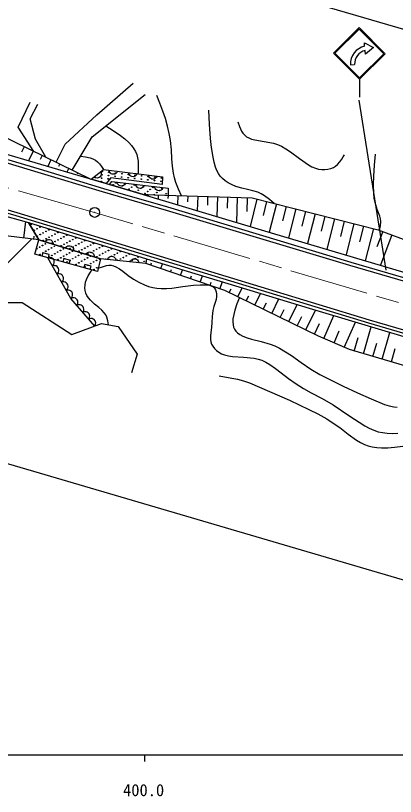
# Model space of a CAD drawing. Units: millimetres, scale not verified. Extents: x 40000 to 680000, y 20000 to 380000.
# Drawn here: x 448442 to 506001, y 198715 to 316884 of the extents above; entities that cross this region are included whole.
import ezdxf
from ezdxf.enums import TextEntityAlignment as Align

# ---------------------------------------------------------------- set-up
doc = ezdxf.new("R2010")
doc.units = ezdxf.units.MM
doc.header["$LTSCALE"] = 1000
doc.linetypes.add('CHAIN', pattern=[18.5, 12, -1.5, 3.5, -1.5])
for name, color, linetype, lineweight in [('M-BGD', 7, 'Continuous', 25), ('M-BMK', 2, 'CHAIN', 13), ('M-TTL-BAND', 7, 'Continuous', 25)]:
    doc.layers.add(name, color=color, linetype=linetype, lineweight=lineweight)
doc.styles.add('ＭＳ ゴシック', font='')
doc.styles.get('ＭＳ ゴシック').set_extended_font_data('MS Gothic')

# ---------------------------------------------------------------- blocks, each defined once
blk = doc.blocks.new('BUHIN46')
at = {"color": 7, "linetype": 'Continuous', "lineweight": 25}
blk.add_lwpolyline([(547, 420), (410, 514), (262, 571), (63, 609), (-108, 582), (-268, 525), (-437, 395), (-535, 255), (-605, 97), (-619, -105), (-600, -260), (-547, -420)], dxfattribs=at)
blk = doc.blocks.new('BUHIN47')
at = {"color": 7, "linetype": 'Continuous', "lineweight": 25}
blk.add_lwpolyline([(636, 312), (517, 435), (380, 521), (187, 601), (9, 608), (-163, 583), (-361, 486), (-487, 365), (-589, 220), (-645, 19), (-657, -141), (-636, -312)], dxfattribs=at)
blk = doc.blocks.new('BUHIN54')
at = {"color": 7, "linetype": 'Continuous', "lineweight": 25}
blk.add_lwpolyline([(117, 639), (254, 561), (365, 462), (484, 315), (535, 160), (552, 2), (516, -196), (444, -339), (341, -465), (178, -564), (39, -618), (-117, -639)], dxfattribs=at)
blk = doc.blocks.new('BUHIN55')
at = {"color": 7, "linetype": 'Continuous', "lineweight": 25}
blk.add_lwpolyline([(117, 639), (254, 561), (365, 462), (484, 315), (535, 160), (552, 2), (516, -197), (444, -339), (341, -465), (178, -564), (39, -618), (-117, -639)], dxfattribs=at)
blk = doc.blocks.new('BUHIN60')
at = {"color": 7, "linetype": 'Continuous', "lineweight": 25}
blk.add_lwpolyline([(-105, -641), (-244, -566), (-357, -468), (-478, -323), (-532, -170), (-552, -12), (-519, 187), (-450, 331), (-350, 459), (-188, 561), (-50, 618), (105, 641)], dxfattribs=at)
blk = doc.blocks.new('BUHIN61')
at = {"color": 7, "linetype": 'Continuous', "lineweight": 25}
blk.add_lwpolyline([(-224, -610), (-347, -510), (-439, -393), (-530, -227), (-554, -66), (-544, 93), (-475, 282), (-379, 410), (-257, 517), (-79, 586), (67, 616), (224, 610)], dxfattribs=at)
blk = doc.blocks.new('BUHIN93')
at = {"color": 7, "linetype": 'Continuous', "lineweight": 25}
blk.add_lwpolyline([(160, 474), (-314, 634), (-634, -314), (-160, -474)], dxfattribs=at)
blk = doc.blocks.new('BUHIN144')
at = {"color": 7, "linetype": 'Continuous', "lineweight": 25}
for radius in [746, 22.5]:
    blk.add_circle((0, 0), radius, dxfattribs=at)

msp = doc.modelspace()

# ---------------------------------------------------------------- linework, layer by layer
at = {"layer": 'M-BGD'}
for p, q in [((422693, 339636), (565699, 297641)), ((496623, 311198), (500493, 315068)), ((500493, 314856), (496835, 311198)), ((500493, 315068), (504445, 311115)), ((504233, 311115), (500493, 314856)), ((501340, 312261), (501306, 312759)), ((501306, 312759), (502671, 312059)), ((502671, 312059), (501472, 311032)), ((500576, 307246), (496623, 311198)), ((496835, 311198), (500576, 307458)), ((504445, 311115), (500576, 307246)), ((500576, 307458), (504233, 311115)), ((501472, 311032), (501439, 311597)), ((499181, 309438), (499812, 309471)), ((500576, 307246), (500576, 304518)), ((460739, 301854), (466279, 306645)), ((460066, 298561), (468076, 304924)), ((448837, 299983), (450634, 303801)), ((504602, 278334), (500513, 304101)), ((438331, 302577), (459855, 292145)), ((450634, 301256), (451831, 303501)), ((455949, 297438), (460739, 301854)), ((451457, 298186), (450634, 301256)), ((436033, 299156), (465266, 290552)), ((451206, 296336), (448837, 299983)), ((453014, 295460), (451457, 298186)), ((457022, 293518), (460066, 298561)), ((441432, 296847), (452036, 293678)), ((449765, 297035), (449358, 296194)), ((454614, 294685), (455949, 297438)), ((417944, 295750), (448606, 287109)), ((451877, 293151), (441281, 296318)), ((451111, 296383), (450405, 294926)), ((452456, 295731), (452157, 295114)), ((417821, 295265), (448465, 286629)), ((453801, 295079), (453312, 294070)), ((455146, 294427), (454956, 294034)), ((420755, 293793), (450397, 285588)), ((461611, 290201), (451877, 293151)), ((452036, 293678), (461767, 290729)), ((456492, 293775), (456220, 293214)), ((457837, 293123), (457755, 292954)), ((459919, 292126), (461760, 293606)), ((461760, 293606), (470726, 292495)), ((459182, 292471), (459128, 292358)), ((462159, 291466), (459919, 292126)), ((462872, 292310), (462159, 291466)), ((470652, 291346), (462872, 292310)), ((470726, 292495), (470652, 291346)), ((461767, 290729), (471461, 287936)), ((462685, 291312), (463039, 291803)), ((467800, 289796), (462685, 291312)), ((463039, 291803), (471569, 290744)), ((471569, 290744), (471545, 289657)), ((471306, 287409), (461611, 290201)), ((465266, 290552), (487194, 284015)), ((468549, 289774), (467800, 289796)), ((467800, 289796), (484281, 289300)), ((468549, 289774), (468546, 289674)), ((470048, 289729), (470030, 289132)), ((471546, 289684), (471531, 289186)), ((473044, 289639), (473002, 288246)), ((474542, 289593), (474515, 288698)), ((476041, 289548), (475975, 287359)), ((477539, 289503), (477500, 288210)), ((479037, 289458), (478947, 286473)), ((480535, 289413), (480485, 287722)), ((482034, 289368), (481920, 285587)), ((483532, 289323), (483469, 287233)), ((485016, 289115), (483973, 284975)), ((484281, 289300), (503394, 284484)), ((486486, 288745), (485957, 286643)), ((487957, 288374), (486882, 284108)), ((499102, 279064), (471306, 287409)), ((471461, 287936), (499259, 279592)), ((489427, 288004), (488882, 285840)), ((490897, 287633), (489791, 283245)), ((492367, 287263), (491807, 285038)), ((448465, 286629), (501899, 270383)), ((448606, 287109), (502043, 270862)), ((493838, 286892), (492701, 282382)), ((495308, 286522), (494732, 284236)), ((496778, 286151), (495611, 281519)), ((449684, 283212), (449997, 285699)), ((451949, 282927), (450397, 285588)), ((450397, 285588), (468305, 280056)), ((450397, 285588), (451949, 282927)), ((498248, 285781), (497657, 283434)), ((499719, 285410), (498521, 280656)), ((501189, 285040), (500582, 282632)), ((451949, 282927), (441379, 284258)), ((487194, 284015), (547991, 265988)), ((502659, 284670), (501431, 279794)), ((504089, 284219), (503194, 281877)), ((503394, 284484), (527023, 275454)), ((505479, 283688), (503730, 279112)), ((445375, 277625), (450839, 283067)), ((451194, 283022), (451256, 283515)), ((451337, 280800), (451949, 282927)), ((461288, 280085), (451949, 282927)), ((451949, 282927), (461288, 280085)), ((460870, 278178), (451337, 280800)), ((456826, 274073), (453349, 280246)), ((461288, 280085), (460870, 278178)), ((468194, 279353), (461288, 280085)), ((468305, 280056), (468194, 279353)), ((480165, 275277), (468194, 279353)), ((468305, 280056), (492956, 272594)), ((468942, 279098), (469060, 279445)), ((470439, 278588), (470692, 279333)), ((535445, 268425), (499102, 279064)), ((499259, 279592), (535600, 268952)), ((471935, 278079), (472070, 278477)), ((473431, 277569), (473720, 278417)), ((474928, 277060), (475081, 277509)), ((476424, 276550), (476748, 277500)), ((477921, 276041), (478091, 276541)), ((479417, 275531), (479775, 276584)), ((480811, 274963), (481088, 275533)), ((482101, 274335), (482756, 275681)), ((494365, 268371), (480165, 275277)), ((483392, 273707), (483770, 274484)), ((484683, 273079), (485539, 274839)), ((443599, 273461), (449416, 273461)), ((449416, 273461), (456948, 268623)), ((460428, 269893), (456826, 274073)), ((485974, 272452), (486452, 273435)), ((487265, 271824), (488322, 273997)), ((489847, 270568), (491104, 273154)), ((488556, 271196), (489134, 272386)), ((492428, 269313), (493888, 272314)), ((492956, 272594), (512439, 266753)), ((491137, 269941), (491816, 271337)), ((495143, 268031), (496654, 271485)), ((502043, 270862), (553856, 255605)), ((456948, 268623), (461480, 270276)), ((461480, 270276), (463991, 269848)), ((463991, 269848), (466869, 265622)), ((493719, 268685), (494500, 270291)), ((498255, 266669), (499932, 270502)), ((501153, 265707), (502348, 269778)), ((501899, 270383), (553713, 255126)), ((499033, 266329), (494365, 268371)), ((496699, 267350), (497496, 269172)), ((503980, 264877), (505170, 268932)), ((499740, 266121), (500338, 268161)), ((502567, 265292), (503163, 267323)), ((520235, 260105), (499033, 266329)), ((505393, 264462), (505987, 266485)), ((466869, 265622), (466012, 262805)), ((543487, 220785), (401091, 262602))]:
    msp.add_line(p, q, dxfattribs=at)
for points in [[(473581, 289622), (473120, 290615), (472713, 291633), (472506, 292324), (472356, 293030), (472216, 294106), (472135, 295209), (472045, 296587), (471895, 297965), (471714, 299060), (471474, 300141), (471146, 301291), (470761, 302424), (470306, 303622), (469829, 304813)], [(487642, 288453), (486908, 289068), (486151, 289623), (485669, 289907), (485156, 290139), (484402, 290379), (483607, 290567), (482728, 290769), (481839, 291036), (481243, 291280), (480667, 291582), (480208, 291885), (479785, 292238), (479461, 292582), (479179, 292970), (478933, 293427), (478735, 293926), (478520, 294687), (478359, 295481), (478139, 296901), (477981, 298310), (477825, 300445), (477724, 302570)], [(462138, 300207), (463252, 299504), (464333, 298750), (464973, 298234), (465580, 297668), (465998, 297210), (466372, 296711), (466612, 296301), (466799, 295861), (466931, 295371), (467005, 294863), (467035, 294066), (467005, 293239), (466997, 293104), (466989, 292958)], [(482120, 300816), (482382, 300091), (482687, 299420), (482902, 299075), (483161, 298772), (483444, 298544), (483764, 298363), (484218, 298190), (484722, 298064), (486136, 297857), (487530, 297592), (488137, 297383), (488723, 297119), (489412, 296730), (490086, 296280), (491445, 295265), (492838, 294301), (493356, 294018), (493894, 293793), (494352, 293663), (494839, 293589), (495312, 293580), (495783, 293631), (496199, 293732), (496598, 293893), (496933, 294095), (497231, 294346), (497579, 294739), (497889, 295180), (498080, 295487), (498272, 295810)], [(458289, 295618), (459041, 295514), (459767, 295352), (460164, 295208), (460535, 295008), (460860, 294752), (461151, 294445), (461461, 294042), (461760, 293606)], [(503614, 284400), (503728, 285078), (503779, 285746), (503753, 286145), (503666, 286544), (503261, 287554), (502912, 288591), (502789, 289280), (502724, 289981), (502699, 291281), (502735, 292575), (502838, 294250), (502975, 295930)], [(461346, 293273), (461399, 293124), (461418, 292977), (461411, 292788), (461349, 292637), (461258, 292506), (461101, 292380), (460954, 292320), (460793, 292291), (460605, 292323), (460465, 292373), (460333, 292459)], [(460971, 278638), (461604, 278887), (462228, 279067), (462591, 279115), (462946, 279102), (463301, 279018), (463648, 278873), (464169, 278562), (464685, 278182), (465491, 277567), (466306, 277019), (467121, 276554), (467986, 276131), (468597, 275901), (469222, 275730), (469867, 275621), (470518, 275571), (471315, 275581), (472127, 275652), (473794, 275897), (475409, 276074), (476415, 276125), (477492, 276117), (477851, 276064), (478175, 275956), (478383, 275829), (478563, 275648), (478716, 275395), (478824, 275093), (478887, 274729), (478890, 274365), (478815, 273909), (478679, 273461), (478470, 272862), (478318, 272241), (478223, 271360), (478188, 270455), (478138, 269692), (478026, 268922), (477963, 268383), (477961, 267857), (478015, 267511), (478129, 267178), (478318, 266837), (478561, 266522), (478879, 266213), (479240, 265948), (479662, 265718), (480108, 265543), (480691, 265390), (481305, 265293), (482998, 265191), (484613, 265036), (485179, 264904), (485737, 264713), (486356, 264428), (486966, 264081), (487834, 263493), (488685, 262842), (489800, 261958), (490939, 261131), (492069, 260443), (493228, 259807), (494912, 258922), (496569, 257983), (498930, 256364), (501348, 254778), (502034, 254421), (502750, 254117), (503382, 253915), (504031, 253771), (504753, 253680), (505486, 253649), (506386, 253679)], [(462542, 270095), (462433, 270698), (462270, 271268), (462108, 271605), (461890, 271919), (461508, 272325), (461062, 272708), (460405, 273235), (459789, 273806), (459489, 274163), (459243, 274548), (459087, 274900), (458988, 275275), (458945, 275687), (458963, 276113), (459044, 276550), (459182, 276964), (459446, 277510), (459771, 278042), (459894, 278227), (460019, 278412)], [(482378, 274201), (481993, 273268), (481653, 272285), (481494, 271653), (481387, 270983), (481366, 270515), (481405, 270066), (481489, 269729), (481628, 269422), (481829, 269139), (482082, 268888), (482448, 268624), (482871, 268394), (483511, 268133), (484182, 267924), (485636, 267576), (487026, 267181), (487741, 266894), (488442, 266547), (489345, 266017), (490234, 265424), (491704, 264369), (493197, 263373), (494557, 262584), (495942, 261850), (498089, 260808), (500281, 259812), (502312, 258893), (504372, 258028), (505049, 257825), (505738, 257680), (506287, 257620)], [(479295, 262344), (480680, 262130), (482048, 261856), (482978, 261602), (483900, 261288), (485427, 260664), (486936, 259983), (489935, 258665), (492905, 257294), (494256, 256596), (495590, 255838), (496581, 255212), (497557, 254522), (498827, 253537), (500121, 252609), (500714, 252260), (501325, 251969), (501885, 251770), (502474, 251625), (503167, 251523), (503887, 251479), (504856, 251493), (505841, 251569), (508408, 251880)]]:
    msp.add_lwpolyline(points, dxfattribs=at)
for centre in [(461583, 293276), (462577, 293168), (463572, 293060), (460481, 292390), (461475, 292282), (461529, 292779), (462469, 292174), (462523, 292671), (463518, 292563), (464512, 292455), (464566, 292952), (465506, 292348), (465560, 292845), (466500, 292240), (466554, 292737), (467494, 292132), (467548, 292629), (468488, 292024), (468542, 292521), (469483, 291916), (469536, 292413), (470531, 292305), (461421, 291785), (463225, 291276), (463620, 291583), (464629, 291102), (465023, 291409), (466032, 290928), (466427, 291235), (467436, 290753), (467830, 291061), (469233, 290886), (470477, 291808), (470637, 290712), (465638, 290620), (467041, 290446), (468050, 289964), (468445, 290272), (468839, 290579), (469454, 289790), (469848, 290097), (470242, 290405), (471251, 289923), (450782, 285283), (452135, 284871), (451253, 284401), (451694, 284636), (452165, 283754), (452606, 283989), (453047, 284224), (453488, 284460), (453959, 283577), (454400, 283813), (454841, 284048), (456194, 283636), (451723, 283518), (452635, 282871), (453076, 283107), (453517, 283342), (453988, 282460), (454429, 282695), (454870, 282930), (455312, 283165), (455753, 283401), (456223, 282518), (456665, 282754), (457106, 282989), (457547, 283224), (458459, 282577), (458900, 282812), (460253, 282401), (451652, 281599), (452086, 281846), (452521, 282093), (452955, 282340), (453015, 281224), (453450, 281471), (453884, 281718), (454319, 281965), (455248, 281343), (455341, 282048), (455683, 281590), (455782, 282283), (456694, 281636), (457046, 281215), (457135, 281871), (457576, 282107), (458017, 282342), (458047, 281224), (458488, 281460), (458929, 281695), (459370, 281930), (459812, 282165), (460282, 281283), (460723, 281518), (461165, 281754), (461606, 281989), (462517, 281342), (462959, 281577), (452146, 280729), (452581, 280976), (453509, 280354), (453944, 280602), (454379, 280849), (454813, 281096), (455308, 280227), (455742, 280474), (456177, 280721), (456612, 280968), (457106, 280099), (457541, 280346), (457975, 280593), (458410, 280840), (459339, 280218), (459400, 280812), (459773, 280465), (459841, 281048), (460753, 280401), (461194, 280636), (461635, 280871), (462076, 281107), (462547, 280224), (462988, 280460), (463429, 280695), (463870, 280930), (464312, 281165), (464341, 280048), (464782, 280283), (465223, 280518), (465665, 280754), (466576, 280107), (467017, 280342), (454873, 279979), (456237, 279604), (456671, 279852), (457600, 279229), (458035, 279477), (458470, 279724), (458904, 279971), (458964, 278854), (459398, 279102), (459833, 279349), (460268, 279596), (460702, 279843), (466135, 279871), (467929, 279695), (460327, 278479), (460762, 278727)]:
    msp.add_circle(centre, 49.8, dxfattribs=at)
for centre, radius, start, end in [((501967, 309544), 2788, 102.99844, 182.19086), ((501900, 309558), 2090, 102.72791, 182.39496), ((466647, 290139), 49.8, 342.83125, 164.1704), ((461137, 280090), 49.8, 111.8887, 34.25437), ((462106, 279989), 49.8, 4.52532, 163.36953), ((463900, 279812), 49.8, 348.70905, 179.1858), ((465694, 279636), 49.8, 332.46775, 195.4271), ((467488, 279459), 49.8, 314.0778, 213.81705)]:
    msp.add_arc(centre, radius, start, end, dxfattribs=at)
at = {"layer": 'M-BMK'}
for p, q in [((460415, 287093), (417284, 299385)), ((554897, 259103), (460415, 287093))]:
    msp.add_line(p, q, dxfattribs=at)
at = {"layer": 'M-TTL-BAND'}
for p, q in [((40000, 205000), (579000, 205000)), ((468000, 205000), (468000, 204000))]:
    msp.add_line(p, q, dxfattribs=at)

# ---------------------------------------------------------------- block references
at = {"layer": 'M-BGD', "rotation": 273.2663}
for name, p in [('BUHIN54', (463255, 293421)), ('BUHIN54', (466243, 293051)), ('BUHIN54', (469232, 292680)), ('BUHIN55', (464460, 291627)), ('BUHIN55', (467304, 291273)), ('BUHIN55', (470147, 290920)), ('BUHIN144', (460415, 287093)), ('BUHIN61', (453506, 282453)), ('BUHIN61', (456618, 281506)), ('BUHIN93', (452926, 280363)), ('BUHIN47', (453697, 279629)), ('BUHIN93', (456103, 279489)), ('BUHIN61', (459731, 280559)), ('BUHIN60', (463014, 279902)), ('BUHIN60', (466467, 279536)), ('BUHIN47', (454392, 278394)), ('BUHIN93', (459281, 278615)), ('BUHIN47', (455088, 277160)), ('BUHIN47', (455783, 275925)), ('BUHIN47', (456478, 274690)), ('BUHIN46', (457276, 273551)), ('BUHIN46', (458177, 272505)), ('BUHIN46', (459078, 271460)), ('BUHIN46', (459978, 270415))]:
    msp.add_blockref(name, p, dxfattribs=at)

# ---------------------------------------------------------------- texts
at = {"layer": 'M-TTL-BAND', "style": 'ＭＳ ゴシック'}
msp.add_text('400.0', height=1833, dxfattribs=at).set_placement((467844, 198195), align=Align.BOTTOM_CENTER)

doc.saveas('drawing.dxf')
